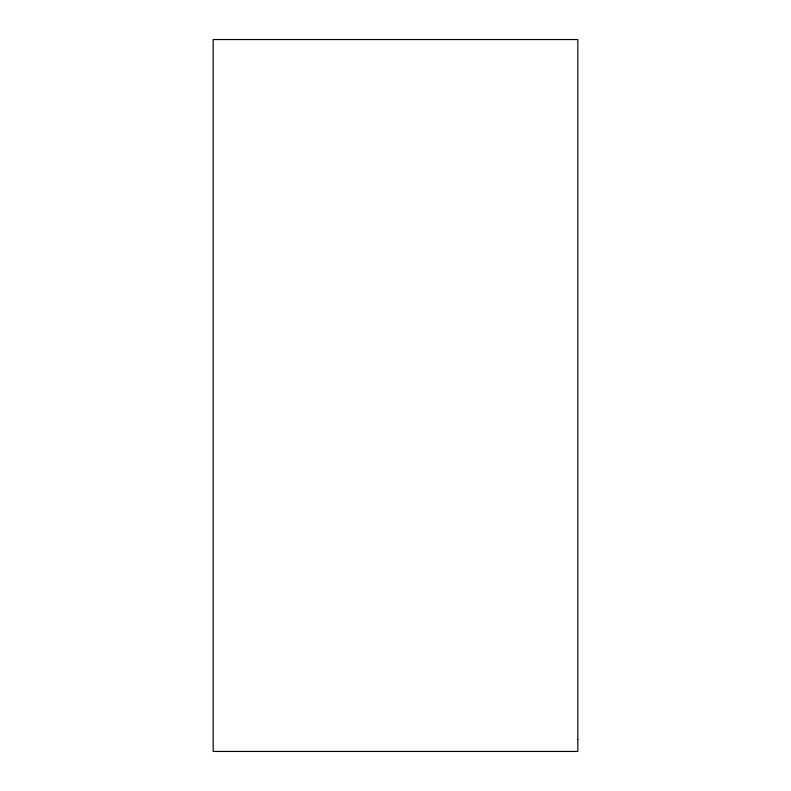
<?xml version="1.0" encoding="UTF-8"?>
<svg xmlns="http://www.w3.org/2000/svg" width="791" height="791" viewBox="0 0 791 791"><rect width="100%" height="100%" fill="white"/><g stroke="black" fill="none" stroke-linecap="round" stroke-linejoin="round"><path stroke-width="1.19" d="M577.826 739.437L577.826 751.45L213.174 751.45L213.174 39.55L577.826 39.55L577.826 739.437"/></g></svg>
